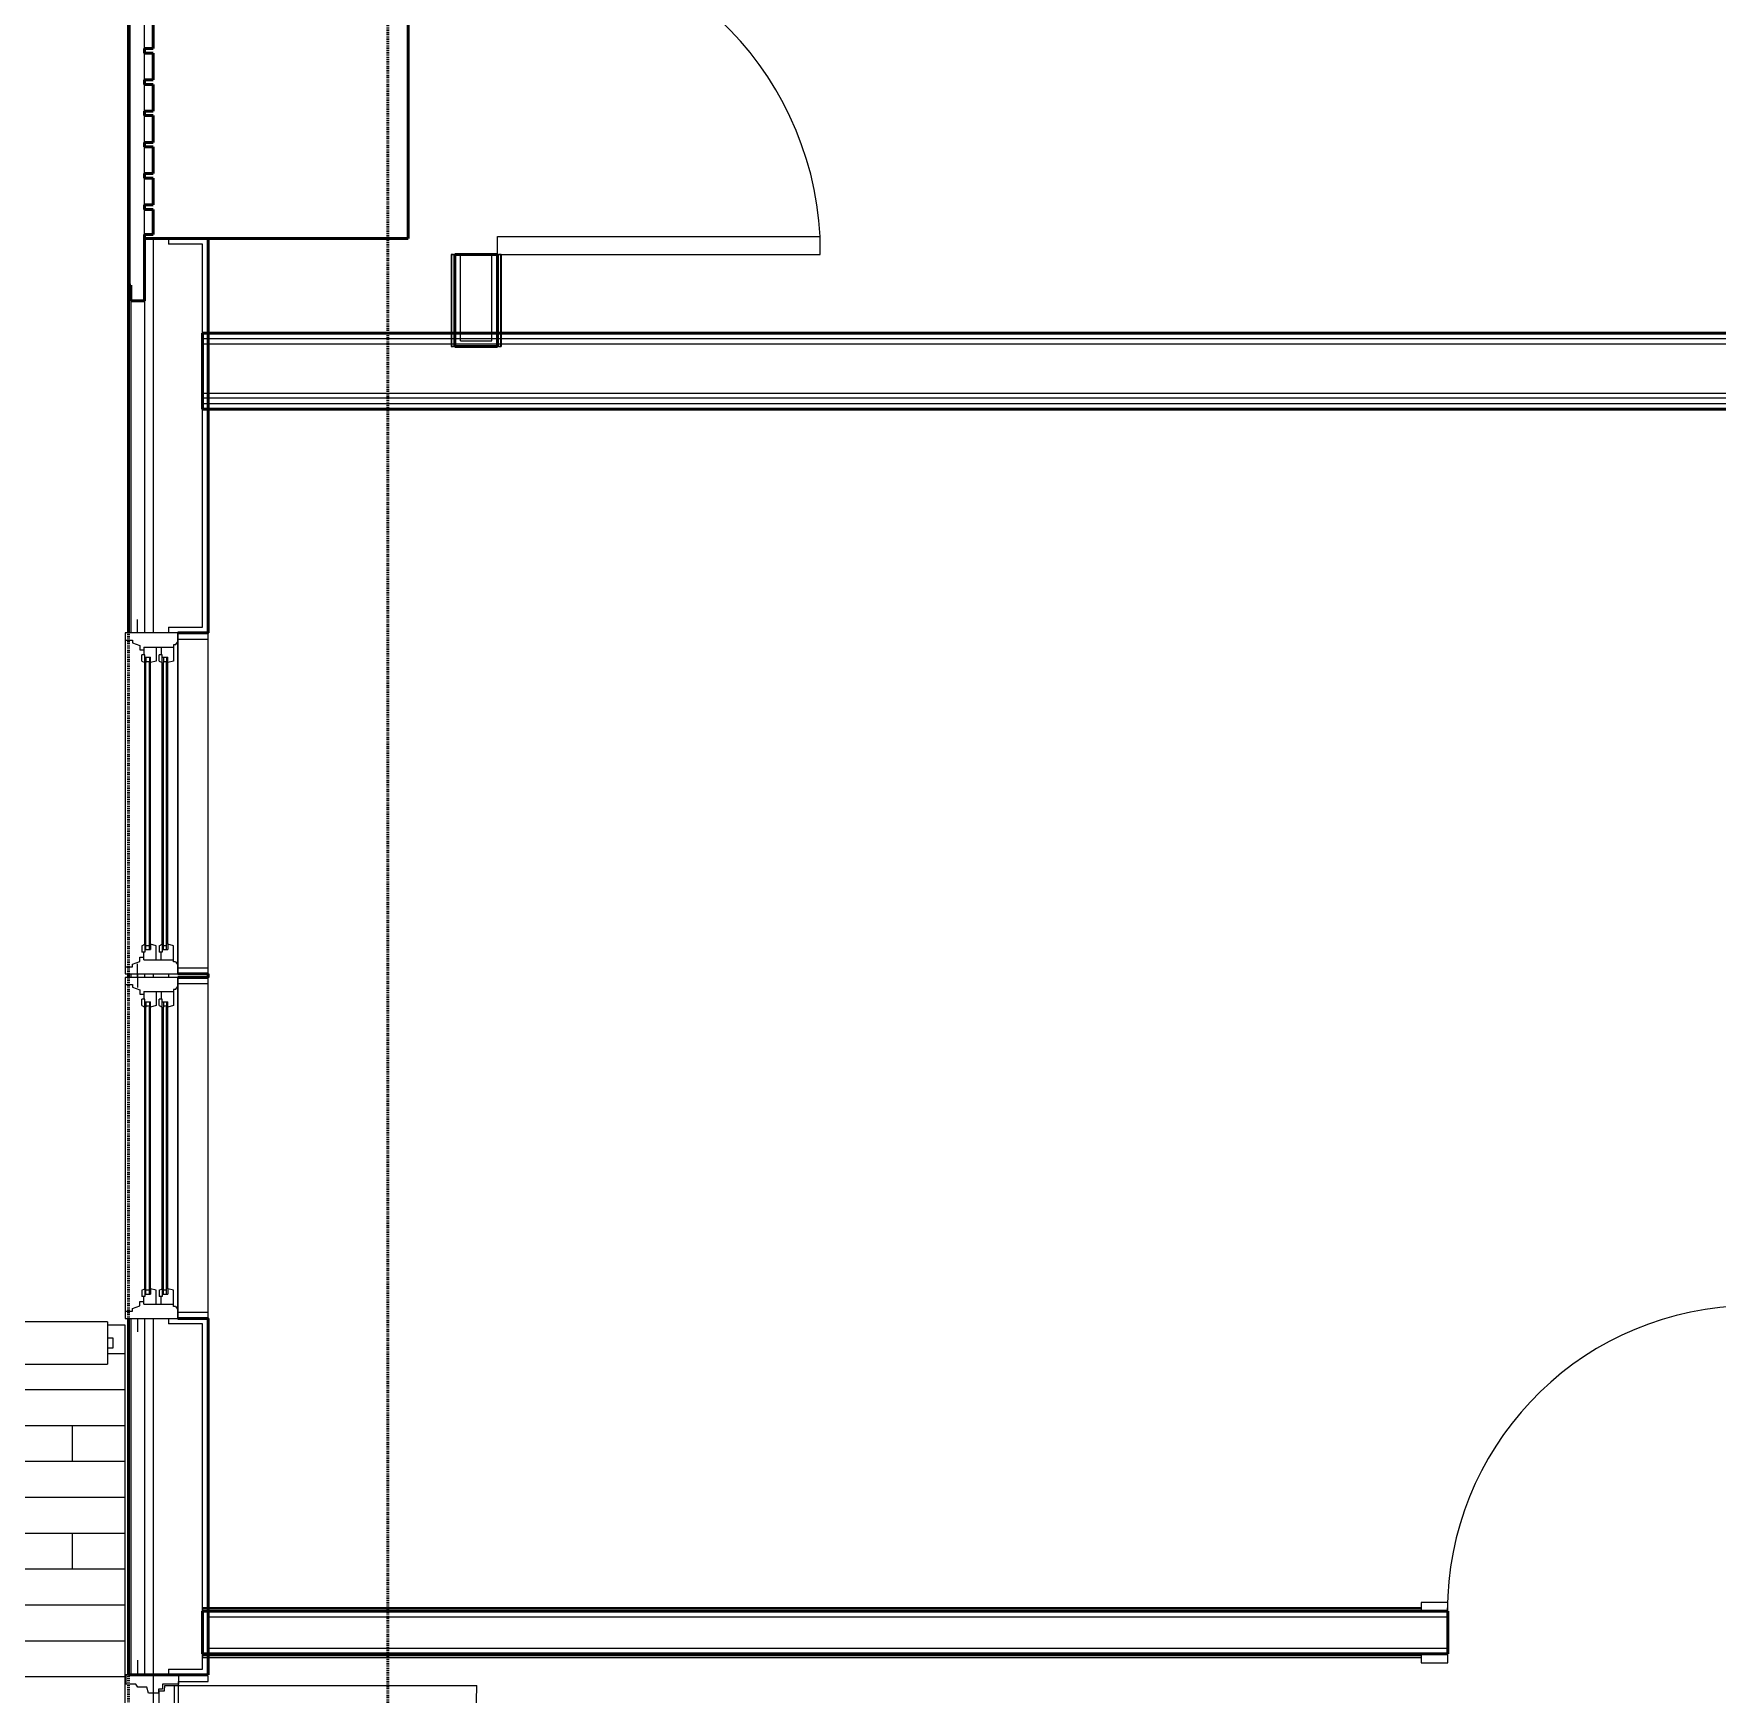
# Model space of a CAD drawing. Header units: inches. Extents: x -4235 to -464, y 9767 to 12344.
# Drawn here: x -3871.3 to -3683.5, y 10201.1 to 10386.2 of the extents above; entities that cross this region are included whole.
import ezdxf

# ---------------------------------------------------------------- set-up
doc = ezdxf.new("R2010")
doc.units = ezdxf.units.IN
doc.header["$MEASUREMENT"] = 0
doc.linetypes.add('Dash 1_16_', pattern=[0.125, 0.0625, -0.0625])
for name, color, linetype, lineweight in [('0-1', 7, 'Continuous', 5), ('0-2', 254, 'Continuous', 9), ('A-DOOR-1', 7, 'Continuous', 9), ('A-DOOR-2', 130, 'Continuous', 20), ('A-DOOR-4', 31, 'Continuous', 9), ('A-DOOR-5', 31, 'Continuous', 20), ('A-DOOR-FRAM', 31, 'Continuous', 20), ('A-DOOR-FRAM-1', 130, 'Continuous', 20), ('A-DOOR-FRAM-2', 31, 'Continuous', 9), ('A-DOOR-GLAZ', 31, 'Continuous', 9), ('A-FLOR-4', 192, 'Continuous', 9), ('A-FLOR-HRAL', 11, 'Continuous', 9), ('A-FLOR-PATT-1', 9, 'Continuous', 9), ('A-GENM', 5, 'Continuous', 9), ('A-GENM-5', 5, 'Continuous', 50), ('A-GLAZ-1', 151, 'Continuous', 9), ('A-GLAZ-2', 151, 'Continuous', 20), ('A-GLAZ-3', 151, 'Continuous', 50), ('A-WALL', 113, 'Continuous', 13), ('A-WALL-1', 250, 'Continuous', 50), ('A-WALL-2', 50, 'Continuous', 13), ('A-WALL-3', 10, 'Continuous', 9), ('A-WALL-4', 254, 'Continuous', 9), ('A-WALL-5', 7, 'Continuous', 9), ('A-WALL-6', 113, 'Continuous', 9), ('A-WALL-7', 113, 'Continuous', 50), ('C-PROP-LINE-1', 91, 'Dash 1_16_', 50), ('I-WALL-1', 250, 'Continuous', 50), ('I-WALL-2', 10, 'Continuous', 9), ('I-WALL-3', 254, 'Continuous', 9)]:
    doc.layers.add(name, color=color, linetype=linetype, lineweight=lineweight)

# ---------------------------------------------------------------- blocks, each defined once
blk = doc.blocks.new('Basic Wall _ INT - W4BØF - _5_8 GYP - 2X4 WOOD_BATT_ - 5_8 GYP_ - ___-2689611-BACKGROUND - 2ND FLOOR')
at = {"layer": 'A-WALL-3'}
for p, q in [((-3852.47, 10205.59), (-3852.47, 10205.57)), ((-3852.47, 10205.55), (-3852.47, 10205.59)), ((-3851.89, 10205.59), (-3852.47, 10205.59)), ((-3852.47, 10205.51), (-3852.47, 10205.55)), ((-3852.47, 10205.47), (-3852.47, 10205.51)), ((-3852.47, 10205.46), (-3852.47, 10205.47)), ((-3852.47, 10205.39), (-3852.47, 10205.46)), ((-3852.47, 10205.45), (-3852.47, 10205.39)), ((-3852.47, 10205.18), (-3852.47, 10205.39)), ((-3852.47, 10205.38), (-3852.47, 10205.24)), ((-3852.47, 10205.24), (-3852.47, 10205.18)), ((-3852.47, 10205.24), (-3851.88, 10205.24)), ((-3713.58, 10205.59), (-3716.58, 10205.59)), ((-3676.46, 10205.24), (-3676.05, 10205.24)), ((-3676.05, 10205.57), (-3676.05, 10205.59)), ((-3676.05, 10205.39), (-3676.05, 10205.45)), ((-3676.05, 10205.3), (-3676.05, 10205.38)), ((-3676.05, 10205.24), (-3676.05, 10205.3)), ((-3676.05, 10205.18), (-3676.05, 10205.24))]:
    blk.add_line(p, q, dxfattribs=at)
at = {"layer": 'A-WALL-4'}
for p, q in [((-3852.47, 10205.46), (-3851.88, 10205.46)), ((-3852.47, 10205.18), (-3851.88, 10205.18)), ((-3716.58, 10205.59), (-3851.85, 10205.59)), ((-3851.85, 10205.24), (-3716.58, 10205.24)), ((-3676.05, 10205.59), (-3676.58, 10205.59)), ((-3676.58, 10205.24), (-3676.46, 10205.24))]:
    blk.add_line(p, q, dxfattribs=at)
at = {"layer": 'A-WALL-5'}
for p, q in [((-3851.85, 10205.46), (-3716.58, 10205.46)), ((-3851.85, 10205.18), (-3716.58, 10205.18)), ((-3676.58, 10205.46), (-3676.05, 10205.46)), ((-3676.58, 10205.18), (-3676.05, 10205.18)), ((-3676.05, 10205.59), (-3676.05, 10205.55)), ((-3676.05, 10205.55), (-3676.05, 10205.46)), ((-3676.05, 10205.46), (-3676.05, 10205.18))]:
    blk.add_line(p, q, dxfattribs=at)
blk = doc.blocks.new('Basic Wall _ INT - W4BØF - _5_8 GYP - 2X4 WOOD_BATT_ - 5_8 GYP_ - ___-2689612-BACKGROUND - 2ND FLOOR')
at = {"layer": 'A-WALL-3'}
for p, q in [((-3852.47, 10210.54), (-3852.47, 10210.75)), ((-3852.47, 10210.75), (-3852.47, 10210.69)), ((-3852.47, 10210.69), (-3852.47, 10210.55)), ((-3852.47, 10210.69), (-3851.85, 10210.69)), ((-3852.47, 10210.48), (-3852.47, 10210.54)), ((-3852.47, 10210.54), (-3852.47, 10210.48)), ((-3852.47, 10210.46), (-3852.47, 10210.48)), ((-3852.47, 10210.44), (-3852.47, 10210.46)), ((-3852.47, 10210.38), (-3852.47, 10210.44)), ((-3852.47, 10210.34), (-3852.47, 10210.38)), ((-3852.47, 10210.36), (-3852.47, 10210.34)), ((-3851.85, 10210.34), (-3852.47, 10210.34)), ((-3713.58, 10210.34), (-3716.58, 10210.34)), ((-3676.46, 10210.69), (-3676.36, 10210.69)), ((-3676.34, 10210.69), (-3676.27, 10210.69)), ((-3676.25, 10210.69), (-3676.2, 10210.69)), ((-3676.05, 10210.69), (-3676.05, 10210.75)), ((-3676.05, 10210.75), (-3676.05, 10210.46)), ((-3676.05, 10210.55), (-3676.05, 10210.69)), ((-3676.05, 10210.48), (-3676.05, 10210.54)), ((-3676.05, 10210.46), (-3676.05, 10210.45)), ((-3676.05, 10210.45), (-3676.05, 10210.44)), ((-3676.05, 10210.44), (-3676.05, 10210.42)), ((-3676.05, 10210.42), (-3676.05, 10210.4)), ((-3676.05, 10210.34), (-3676.05, 10210.36))]:
    blk.add_line(p, q, dxfattribs=at)
at = {"layer": 'A-WALL-4'}
for p, q in [((-3852.47, 10210.75), (-3851.85, 10210.75)), ((-3851.85, 10210.46), (-3852.47, 10210.46)), ((-3851.85, 10210.69), (-3716.58, 10210.69)), ((-3716.58, 10210.34), (-3851.85, 10210.34)), ((-3676.58, 10210.69), (-3676.46, 10210.69)), ((-3676.05, 10210.34), (-3676.58, 10210.34)), ((-3676.46, 10210.75), (-3676.36, 10210.75)), ((-3676.34, 10210.75), (-3676.27, 10210.75)), ((-3676.25, 10210.75), (-3676.2, 10210.75)), ((-3676.05, 10210.4), (-3676.05, 10210.38)), ((-3676.05, 10210.38), (-3676.05, 10210.34))]:
    blk.add_line(p, q, dxfattribs=at)
at = {"layer": 'A-WALL-5'}
for p, q in [((-3851.85, 10210.75), (-3716.58, 10210.75)), ((-3716.58, 10210.46), (-3851.85, 10210.46)), ((-3676.58, 10210.75), (-3676.46, 10210.75)), ((-3676.05, 10210.46), (-3676.58, 10210.46))]:
    blk.add_line(p, q, dxfattribs=at)
blk = doc.blocks.new('SWING - SINGLE - FLUSH - 2-10 x 6-8 - PRIVACY-3199407-BACKGROUND - 2ND FLOOR')
at = {"layer": 'A-DOOR-1'}
blk.add_arc((17, 2.37), 34.07, 93.3657, 180, dxfattribs=at)
at = {"layer": 'A-DOOR-2'}
for p, q in [((15, 2.37), (15, 36.38)), ((17, 36.38), (15, 36.38)), ((17, 2.37), (17, 36.38)), ((17, 2.37), (15, 2.37))]:
    blk.add_line(p, q, dxfattribs=at)
at = {"layer": 'A-DOOR-FRAM-1'}
for p, q in [((-17, 3.37), (-20, 3.37)), ((-20, 3.37), (-20, 2.37)), ((-20, 2.37), (-17, 2.37)), ((-17, 2.37), (-17, 3.37)), ((20, 3.37), (17, 3.37)), ((17, 3.37), (17, 2.37)), ((17, 2.37), (20, 2.37)), ((20, 2.37), (20, 3.37)), ((-17, -2.38), (-20, -2.38)), ((-20, -2.38), (-20, -3.38)), ((-20, -3.38), (-17, -3.38)), ((-17, -3.38), (-17, -2.38)), ((20, -2.38), (17, -2.38)), ((17, -2.38), (17, -3.38)), ((17, -3.38), (20, -3.38)), ((20, -3.38), (20, -2.38))]:
    blk.add_line(p, q, dxfattribs=at)
blk = doc.blocks.new('Basic Wall _ INT - W4BØF - _5_8 GYP - 2X4 WOOD_BATT_ - 5_8 GYP_ - ___-2687828-BACKGROUND - 2ND FLOOR')
at = {"layer": 'A-WALL-3'}
for p, q in [((-3824.7, 10352.84), (-3824.7, 10352.21)), ((-3824.35, 10352.21), (-3824.35, 10352.84)), ((-3824.47, 10351.34), (-3824.76, 10351.34)), ((-3824.76, 10351.34), (-3824.7, 10351.34)), ((-3824.7, 10352.18), (-3824.7, 10351.84)), ((-3824.7, 10351.82), (-3824.7, 10351.59)), ((-3824.7, 10351.57), (-3824.7, 10351.34)), ((-3824.7, 10351.34), (-3824.55, 10351.34)), ((-3824.55, 10351.34), (-3824.49, 10351.34)), ((-3824.39, 10351.34), (-3824.47, 10351.34)), ((-3824.35, 10351.34), (-3824.39, 10351.34)), ((-3824.37, 10351.34), (-3824.35, 10351.34)), ((-3824.35, 10351.84), (-3824.35, 10352.18)), ((-3824.35, 10351.59), (-3824.35, 10351.82)), ((-3824.35, 10351.34), (-3824.35, 10351.57))]:
    blk.add_line(p, q, dxfattribs=at)
at = {"layer": 'A-WALL-4'}
for p, q in [((-3824.7, 10361.59), (-3824.76, 10361.59)), ((-3824.55, 10361.59), (-3824.7, 10361.59)), ((-3824.7, 10361.59), (-3824.7, 10352.84)), ((-3824.49, 10361.59), (-3824.55, 10361.59)), ((-3824.35, 10361.59), (-3824.37, 10361.59)), ((-3824.35, 10352.84), (-3824.35, 10361.59)), ((-3824.76, 10352.84), (-3824.76, 10352.21)), ((-3824.47, 10352.84), (-3824.47, 10352.21)), ((-3824.76, 10352.18), (-3824.76, 10351.84)), ((-3824.76, 10351.82), (-3824.76, 10351.59)), ((-3824.76, 10351.57), (-3824.76, 10351.34)), ((-3824.47, 10352.18), (-3824.47, 10351.84)), ((-3824.47, 10351.82), (-3824.47, 10351.59)), ((-3824.47, 10351.57), (-3824.47, 10351.34))]:
    blk.add_line(p, q, dxfattribs=at)
at = {"layer": 'A-WALL-5'}
for p, q in [((-3824.76, 10361.59), (-3824.47, 10361.59)), ((-3824.76, 10361.59), (-3824.76, 10352.84)), ((-3824.47, 10361.59), (-3824.47, 10352.84)), ((-3824.47, 10361.59), (-3824.39, 10361.59)), ((-3824.39, 10361.59), (-3824.35, 10361.59))]:
    blk.add_line(p, q, dxfattribs=at)
blk = doc.blocks.new('Basic Wall _ INT - W4BØF - _5_8 GYP - 2X4 WOOD_BATT_ - 5_8 GYP_ - ___-2687829-BACKGROUND - 2ND FLOOR')
at = {"layer": 'A-WALL-3'}
for p, q in [((-3819.6, 10352.21), (-3819.6, 10352.84)), ((-3819.25, 10352.84), (-3819.25, 10352.21)), ((-3819.6, 10351.84), (-3819.6, 10352.18)), ((-3819.6, 10351.59), (-3819.6, 10351.82)), ((-3819.6, 10351.34), (-3819.6, 10351.57)), ((-3819.6, 10351.34), (-3819.57, 10351.34)), ((-3819.55, 10351.34), (-3819.6, 10351.34)), ((-3819.47, 10351.34), (-3819.55, 10351.34)), ((-3819.18, 10351.34), (-3819.47, 10351.34)), ((-3819.46, 10351.34), (-3819.4, 10351.34)), ((-3819.39, 10351.34), (-3819.25, 10351.34)), ((-3819.25, 10352.18), (-3819.25, 10351.84)), ((-3819.25, 10351.82), (-3819.25, 10351.59)), ((-3819.25, 10351.57), (-3819.25, 10351.34)), ((-3819.25, 10351.34), (-3819.18, 10351.34))]:
    blk.add_line(p, q, dxfattribs=at)
at = {"layer": 'A-WALL-4'}
for p, q in [((-3819.57, 10361.59), (-3819.6, 10361.59)), ((-3819.6, 10352.84), (-3819.6, 10361.59)), ((-3819.4, 10361.59), (-3819.46, 10361.59)), ((-3819.25, 10361.59), (-3819.39, 10361.59)), ((-3819.18, 10361.59), (-3819.25, 10361.59)), ((-3819.25, 10361.59), (-3819.25, 10352.84)), ((-3819.47, 10352.21), (-3819.47, 10352.84)), ((-3819.18, 10352.84), (-3819.18, 10352.21)), ((-3819.47, 10351.84), (-3819.47, 10352.18)), ((-3819.47, 10351.59), (-3819.47, 10351.82)), ((-3819.47, 10351.34), (-3819.47, 10351.57)), ((-3819.18, 10352.18), (-3819.18, 10351.84)), ((-3819.18, 10351.82), (-3819.18, 10351.59)), ((-3819.18, 10351.57), (-3819.18, 10351.34))]:
    blk.add_line(p, q, dxfattribs=at)
at = {"layer": 'A-WALL-5'}
for p, q in [((-3819.6, 10361.59), (-3819.55, 10361.59)), ((-3819.55, 10361.59), (-3819.47, 10361.59)), ((-3819.47, 10352.84), (-3819.47, 10361.59)), ((-3819.47, 10361.59), (-3819.18, 10361.59)), ((-3819.18, 10361.59), (-3819.18, 10352.84))]:
    blk.add_line(p, q, dxfattribs=at)
blk = doc.blocks.new('SWING - SINGLE - FLUSH - 36_ x 80_ - OFFSET PIVOT DOOR AT MAGIC PAK AND WASHER_DRYER-3199414-BACKGROUND - 2ND FLOOR')
at = {"layer": 'A-DOOR-1'}
blk.add_arc((18, 2.37), 36.07, 93.1789, 180, dxfattribs=at)
at = {"layer": 'A-DOOR-2'}
for p, q in [((16, 2.37), (16, 38.39)), ((18, 38.39), (16, 38.39)), ((18, 2.37), (18, 38.39)), ((18, 2.37), (16, 2.37))]:
    blk.add_line(p, q, dxfattribs=at)
blk = doc.blocks.new('CTR - 1st Phase - Unit Layouts_rvt-1-BACKGROUND - 2ND FLOOR')
at = {"layer": 'A-WALL-1'}
for p, q in [((-3824.35, 10361.59), (-3824.35, 10351.34)), ((-3819.6, 10361.59), (-3824.35, 10361.59)), ((-3819.6, 10351.34), (-3819.6, 10361.59)), ((-3824.35, 10351.34), (-3823.72, 10351.34)), ((-3823.72, 10351.34), (-3820.22, 10351.34)), ((-3820.22, 10351.34), (-3819.6, 10351.34)), ((-3713.58, 10210.34), (-3852.47, 10210.34)), ((-3852.47, 10210.34), (-3852.47, 10209.71)), ((-3852.47, 10209.71), (-3852.47, 10206.21)), ((-3713.58, 10205.59), (-3713.58, 10210.34)), ((-3852.47, 10206.21), (-3852.47, 10205.59)), ((-3852.47, 10205.59), (-3713.58, 10205.59))]:
    blk.add_line(p, q, dxfattribs=at)
at = {"layer": 'A-WALL-2'}
for p, q in [((-3823.72, 10351.96), (-3823.72, 10361.59)), ((-3820.22, 10351.96), (-3820.22, 10361.59)), ((-3823.72, 10351.96), (-3820.22, 10351.96)), ((-3851.85, 10209.71), (-3713.58, 10209.71)), ((-3851.85, 10209.71), (-3851.85, 10206.21)), ((-3851.85, 10206.21), (-3713.58, 10206.21))]:
    blk.add_line(p, q, dxfattribs=at)
at = {"layer": 'A-WALL-3'}
for p, q in [((-3824.35, 10361.59), (-3824.35, 10352.84)), ((-3819.6, 10352.84), (-3819.6, 10361.59)), ((-3824.35, 10352.84), (-3824.35, 10352.21)), ((-3819.6, 10352.21), (-3819.6, 10352.84)), ((-3824.35, 10352.18), (-3824.35, 10351.84)), ((-3824.35, 10351.82), (-3824.35, 10351.59)), ((-3824.35, 10351.57), (-3824.35, 10351.34)), ((-3819.6, 10351.34), (-3824.35, 10351.34)), ((-3819.6, 10351.84), (-3819.6, 10352.18)), ((-3819.6, 10351.59), (-3819.6, 10351.82)), ((-3819.6, 10351.34), (-3819.6, 10351.57)), ((-3851.85, 10210.34), (-3852.47, 10210.34)), ((-3852.47, 10205.59), (-3852.47, 10210.34)), ((-3716.58, 10210.34), (-3851.85, 10210.34)), ((-3713.58, 10210.34), (-3716.58, 10210.34)), ((-3852.47, 10205.59), (-3851.89, 10205.59)), ((-3851.85, 10205.59), (-3716.58, 10205.59)), ((-3716.58, 10205.59), (-3713.58, 10205.59))]:
    blk.add_line(p, q, dxfattribs=at)
at = {"layer": 'A-WALL-4'}
for p, q in [((-3824.35, 10361.59), (-3819.6, 10361.59)), ((-3713.58, 10210.34), (-3713.58, 10205.59))]:
    blk.add_line(p, q, dxfattribs=at)
at = {"layer": '0-2', "rotation": 269.9999999999872}
blk.add_blockref('SWING - SINGLE - FLUSH - 36_ x 80_ - OFFSET PIVOT DOOR AT MAGIC PAK AND WASHER_DRYER-3199414-BACKGROUND - 2ND FLOOR', (-3821.97, 10379.59), dxfattribs=at)
at = {"layer": '0-2'}
for name, p in [('Basic Wall _ INT - W4BØF - _5_8 GYP - 2X4 WOOD_BATT_ - 5_8 GYP_ - ___-2687828-BACKGROUND - 2ND FLOOR', (0, 0)), ('Basic Wall _ INT - W4BØF - _5_8 GYP - 2X4 WOOD_BATT_ - 5_8 GYP_ - ___-2687829-BACKGROUND - 2ND FLOOR', (0, 0)), ('SWING - SINGLE - FLUSH - 2-10 x 6-8 - PRIVACY-3199407-BACKGROUND - 2ND FLOOR', (-3696.58, 10207.96)), ('Basic Wall _ INT - W4BØF - _5_8 GYP - 2X4 WOOD_BATT_ - 5_8 GYP_ - ___-2689612-BACKGROUND - 2ND FLOOR', (0, 0)), ('Basic Wall _ INT - W4BØF - _5_8 GYP - 2X4 WOOD_BATT_ - 5_8 GYP_ - ___-2689611-BACKGROUND - 2ND FLOOR', (0, 0))]:
    blk.add_blockref(name, p, dxfattribs=at)
blk = doc.blocks.new('CTR - 1st Phase - Common Walls_rvt-1-BACKGROUND - 2ND FLOOR')
at = {"layer": 'A-WALL-2'}
for p, q in [((-3504.67, 10352.21), (-3852.47, 10352.21)), ((-3504.67, 10351.59), (-3852.47, 10351.59)), ((-3501.42, 10346.09), (-3852.47, 10346.09)), ((-3501.42, 10345.59), (-3852.47, 10345.59)), ((-3501.42, 10344.96), (-3852.47, 10344.96))]:
    blk.add_line(p, q, dxfattribs=at)
at = {"layer": 'I-WALL-1'}
for p, q in [((-3505.3, 10352.84), (-3852.47, 10352.84)), ((-3852.47, 10352.84), (-3852.47, 10344.34)), ((-3852.47, 10344.34), (-3636.46, 10344.34))]:
    blk.add_line(p, q, dxfattribs=at)
at = {"layer": 'I-WALL-2'}
for p, q in [((-3852.47, 10344.34), (-3852.47, 10352.84)), ((-3851.85, 10352.84), (-3852.47, 10352.84)), ((-3824.64, 10352.84), (-3824.74, 10352.84)), ((-3824.55, 10352.84), (-3824.63, 10352.84)), ((-3824.49, 10352.84), (-3824.54, 10352.84)), ((-3819.6, 10352.84), (-3824.35, 10352.84)), ((-3819.39, 10352.84), (-3819.44, 10352.84)), ((-3819.3, 10352.84), (-3819.38, 10352.84)), ((-3819.18, 10352.84), (-3819.29, 10352.84)), ((-3852.47, 10344.34), (-3851.85, 10344.34))]:
    blk.add_line(p, q, dxfattribs=at)
at = {"layer": 'I-WALL-3'}
for p, q in [((-3824.76, 10352.84), (-3851.85, 10352.84)), ((-3505.3, 10352.84), (-3819.18, 10352.84)), ((-3851.85, 10344.34), (-3676.46, 10344.34))]:
    blk.add_line(p, q, dxfattribs=at)
blk = doc.blocks.new('Window-Double_Hung-Andersen-400_Series-Tilt_Wash - DOUBLE HUNG - REVERSE COTTAGE - 2ND FLOOR-2888385-BACKGROUND - 2ND FLOOR')
at = {"layer": 'A-GLAZ-1'}
for p, q in [((-16.29, 2.5), (-15.7, 2.5)), ((-16.29, 2.12), (-15.7, 2.12)), ((-15.82, 2.5), (-15.82, 2.12)), ((-15.7, 2.62), (15.7, 2.62)), ((-15.7, 2.5), (15.7, 2.5)), ((-15.7, 2.12), (15.7, 2.12)), ((-15.7, 2), (15.7, 2)), ((16.29, 2.5), (15.7, 2.5)), ((16.29, 2.12), (15.7, 2.12)), ((15.82, 2.5), (15.82, 2.12)), ((-16.29, 0.56), (-15.7, 0.56)), ((-16.29, 0.19), (-15.7, 0.19)), ((-15.82, 0.56), (-15.82, 0.19)), ((-15.7, 0.69), (15.7, 0.69)), ((-15.7, 0.56), (15.7, 0.56)), ((-15.7, 0.19), (15.7, 0.19)), ((-15.7, 0.06), (15.7, 0.06)), ((16.29, 0.56), (15.7, 0.56)), ((16.29, 0.19), (15.7, 0.19)), ((15.82, 0.56), (15.82, 0.19)), ((18.95, -1.06), (-18.95, -1.06)), ((-18.95, -1.06), (-18.95, -4.44)), ((-18.32, -1.06), (-18.32, -4.44)), ((18.32, -1.06), (18.32, -4.44)), ((18.95, -4.44), (18.95, -1.06)), ((-19.01, -3.94), (-19.01, -2.44)), ((-19.01, -2.44), (-18.95, -2.44)), ((18.95, -2.44), (19.01, -2.44)), ((19.01, -2.44), (19.01, -3.94)), ((-18.95, -3.94), (-19.01, -3.94)), ((-18.95, -4.44), (18.95, -4.44)), ((19.01, -3.94), (18.95, -3.94))]:
    blk.add_line(p, q, dxfattribs=at)
at = {"layer": 'A-GLAZ-2'}
for p, q in [((19.01, 4.81), (-19.01, 4.81)), ((-19.01, 4.81), (-19.01, -1.06)), ((-18.2, 4.81), (-18.2, 4)), ((-18.2, 4), (-17.92, 4)), ((-17.92, 4), (-17.61, 3.19)), ((17.92, 4), (17.61, 3.19)), ((18.2, 4), (17.92, 4)), ((18.2, 4.81), (18.2, 4)), ((19.01, -1.06), (19.01, 4.81)), ((-19.01, 3.44), (-20.51, 3.44)), ((-17.61, 3.19), (-17.14, 3.19)), ((-17.42, 2.75), (-16.57, 2.75)), ((-17.42, 2.75), (-17.42, -0.56)), ((-17.14, 3.19), (-17.14, 2.75)), ((-15.86, 2.97), (-16.57, 2.97)), ((-16.57, 2.62), (-16.57, 2.97)), ((-15.7, 2.62), (-16.57, 2.62)), ((-16.29, 2.62), (-16.29, 2)), ((-15.7, 2), (-16.29, 2)), ((-15.86, 2.97), (-15.7, 2.62)), ((-15.86, 1.37), (-15.7, 2)), ((15.86, 2.97), (15.7, 2.62)), ((15.7, 2.62), (16.57, 2.62)), ((15.7, 2), (16.29, 2)), ((15.86, 1.37), (15.7, 2)), ((15.86, 2.97), (16.57, 2.97)), ((16.29, 2.62), (16.29, 2)), ((16.57, 2.62), (16.57, 2.97)), ((17.42, 2.75), (16.57, 2.75)), ((17.14, 3.19), (17.14, 2.75)), ((17.61, 3.19), (17.14, 3.19)), ((17.42, 2.75), (17.42, -0.56)), ((19.01, 3.44), (20.51, 3.44)), ((-17.42, 1.37), (-15.86, 1.37)), ((-17.42, 0.81), (-16.57, 0.81)), ((-15.86, 1.03), (-16.57, 1.03)), ((-16.57, 0.69), (-16.57, 1.03)), ((-15.7, 0.69), (-16.57, 0.69)), ((-16.29, 0.69), (-16.29, 0.06)), ((-15.7, 0.06), (-16.29, 0.06)), ((-15.86, 1.03), (-15.7, 0.69)), ((-15.86, -0.56), (-15.7, 0.06)), ((15.86, 1.03), (15.7, 0.69)), ((15.7, 0.69), (16.57, 0.69)), ((15.7, 0.06), (16.29, 0.06)), ((15.86, -0.56), (15.7, 0.06)), ((17.42, 1.37), (15.86, 1.37)), ((15.86, 1.03), (16.57, 1.03)), ((16.29, 0.69), (16.29, 0.06)), ((16.57, 0.69), (16.57, 1.03)), ((17.42, 0.81), (16.57, 0.81)), ((-19.01, -1.06), (19.01, -1.06)), ((-17.67, -0.78), (-18, -1.06)), ((-17.67, -0.78), (-17.67, -0.56)), ((-17.67, -0.56), (-15.86, -0.56)), ((17.67, -0.56), (15.86, -0.56)), ((17.67, -0.78), (17.67, -0.56)), ((17.67, -0.78), (18, -1.06))]:
    blk.add_line(p, q, dxfattribs=at)
blk = doc.blocks.new('Door-Inswing-Andersen-400_Series-Single - 3_ 0-1_8_ x custom height - 2ND FLOOR-V187-BACKGROUND - 2ND FLOOR')
at = {"layer": 'A-DOOR-4'}
blk.add_line((16.87, -0.66), (16.87, -34.41), dxfattribs=at)
blk.add_arc((16.87, -0.66), 33.75, 180, 270, dxfattribs=at)
at = {"layer": 'A-DOOR-5'}
for p, q in [((-16.26, 0.42), (-16.87, 0.41)), ((-16.87, 0.41), (-16.87, -0.66)), ((-16.26, 1.06), (-16.26, 0.42)), ((-16.26, 1.06), (-12.44, 1.06)), ((-13.19, 0.66), (-12.44, 0.66)), ((-13.19, -0.66), (-13.19, 0.66)), ((-12.44, 0.75), (-12.47, 1.06)), ((12.44, 1.06), (-12.44, 1.06)), ((-12.44, 0.66), (-12.44, 0.75)), ((16.26, 1.06), (12.44, 1.06)), ((12.44, 0.75), (12.47, 1.06)), ((12.44, 0.66), (12.44, 0.75)), ((13.19, 0.66), (12.44, 0.66)), ((13.19, -0.66), (13.19, 0.66)), ((16.26, 1.06), (16.26, 0.42)), ((16.26, 0.42), (16.87, 0.41)), ((16.87, 0.41), (16.87, -0.66)), ((-16.87, -0.66), (-12.44, -0.66)), ((-12.44, -0.09), (-13.19, -0.09)), ((-13.19, -0.59), (-12.67, -0.59)), ((-13.19, -0.66), (-13.19, -0.59)), ((-12.67, -0.59), (-12.47, -0.34)), ((-12.47, -0.34), (-12.44, -0.16)), ((-12.44, -0.16), (-12.44, -0.09)), ((12.44, -0.66), (-12.44, -0.66)), ((12.44, -0.09), (13.19, -0.09)), ((12.44, -0.16), (12.44, -0.09)), ((12.47, -0.34), (12.44, -0.16)), ((16.87, -0.66), (12.44, -0.66)), ((12.67, -0.59), (12.47, -0.34)), ((13.19, -0.59), (12.67, -0.59)), ((13.19, -0.66), (13.19, -0.59))]:
    blk.add_line(p, q, dxfattribs=at)
at = {"layer": 'A-DOOR-FRAM'}
for p, q in [((-18.06, 4.8), (-18.06, 4.44)), ((-18.06, 4.75), (-18.06, -1.13)), ((-18.06, 4.75), (-17.03, 4.75)), ((-18.06, 4.44), (-18.06, -1.13)), ((-17.03, 3.63), (-17.03, 4.75)), ((17.03, 3.63), (17.03, 4.75)), ((18.06, 4.75), (17.03, 4.75)), ((18.06, 4.44), (18.06, 4.8)), ((18.06, 4.75), (18.06, -1.13)), ((18.06, -1.13), (18.06, 4.44)), ((-19.69, 3.44), (-18.06, 3.44)), ((-16.69, 3.39), (-17.03, 3.63)), ((-16.69, 2.39), (-16.69, 3.39)), ((-16, 2.23), (-16.69, 2.39)), ((-16, 1.09), (-16, 2.23)), ((16, 2.23), (16.69, 2.39)), ((16, 1.09), (16, 2.23)), ((16.69, 3.39), (17.03, 3.63)), ((16.69, 2.39), (16.69, 3.39)), ((19.69, 3.44), (18.06, 3.44)), ((-17.03, 0.66), (-16.45, 0.66)), ((-17.03, -1.13), (-17.03, 0.66)), ((-16.45, 0.66), (-16.45, 1.09)), ((-16.45, 1.09), (-16, 1.09)), ((16.45, 1.09), (16, 1.09)), ((16.45, 0.66), (16.45, 1.09)), ((17.03, 0.66), (16.45, 0.66)), ((17.03, -1.13), (17.03, 0.66)), ((-18.06, -1.13), (-17.94, -1.13)), ((-17.69, -1.13), (-18.06, -1.13)), ((-18.06, -1.13), (-17.03, -1.13)), ((-17.31, -1.13), (17.31, -1.13)), ((18.06, -1.13), (17.03, -1.13)), ((17.94, -1.13), (18.06, -1.13))]:
    blk.add_line(p, q, dxfattribs=at)
at = {"layer": 'A-DOOR-FRAM-2'}
for p, q in [((-17.31, -1.13), (-17.94, -1.13)), ((-17.94, -1.13), (-17.94, -4.44)), ((-17.31, -4.44), (-17.31, -1.13)), ((17.94, -1.13), (17.31, -1.13)), ((17.31, -1.13), (17.31, -4.44)), ((17.94, -4.44), (17.94, -1.13)), ((-17.94, -4.44), (-17.31, -4.44)), ((17.31, -4.44), (17.94, -4.44))]:
    blk.add_line(p, q, dxfattribs=at)
at = {"layer": 'A-DOOR-GLAZ'}
for p, q in [((-12.44, 0.5), (-13.19, 0.5)), ((-13.19, 0.06), (-12.44, 0.06)), ((-12.98, 0.5), (-12.98, 0.06)), ((12.44, 0.66), (-12.44, 0.66)), ((12.44, 0.5), (-12.44, 0.5)), ((12.44, 0.06), (-12.44, 0.06)), ((12.44, 0.5), (13.19, 0.5)), ((13.19, 0.06), (12.44, 0.06)), ((12.98, 0.5), (12.98, 0.06)), ((12.44, -0.09), (-12.44, -0.09))]:
    blk.add_line(p, q, dxfattribs=at)
blk = doc.blocks.new('V-Series_EWC4_SPVU_RFA_2015 - 2ND AND 3RD FLOOR-2226480-BACKGROUND - 2ND FLOOR')
at = {"layer": 'A-GENM'}
for p, q in [((-3858.97, 11732.03), (-3858.97, 11734.83)), ((-3858.97, 11728.55), (-3858.97, 11731.53)), ((-3858.97, 11725.06), (-3858.97, 11728.05)), ((-3858.97, 11721.58), (-3858.97, 11724.56)), ((-3858.97, 11718.09), (-3858.97, 11721.08)), ((-3858.97, 11714.61), (-3858.97, 11717.59)), ((-3858.97, 11711.12), (-3858.97, 11714.11)), ((-3858.97, 11707.83), (-3858.97, 11710.62))]:
    blk.add_line(p, q, dxfattribs=at)
at = {"layer": 'A-GENM-5'}
for p, q in [((-3829.54, 11735.26), (-3858.97, 11735.26)), ((-3858.97, 11735.26), (-3858.97, 11734.83)), ((-3858.97, 11734.83), (-3857.97, 11734.83)), ((-3857.97, 11734.83), (-3857.97, 11732.03)), ((-3829.54, 11707.39), (-3829.54, 11735.26)), ((-3857.97, 11732.03), (-3858.97, 11732.03)), ((-3858.97, 11732.03), (-3858.97, 11731.53)), ((-3858.97, 11731.53), (-3857.97, 11731.53)), ((-3857.97, 11731.53), (-3857.97, 11728.55)), ((-3857.97, 11728.55), (-3858.97, 11728.55)), ((-3858.97, 11728.55), (-3858.97, 11728.05)), ((-3858.97, 11728.05), (-3857.97, 11728.05)), ((-3857.97, 11728.05), (-3857.97, 11725.06)), ((-3857.97, 11725.06), (-3858.97, 11725.06)), ((-3858.97, 11725.06), (-3858.97, 11724.56)), ((-3858.97, 11724.56), (-3857.97, 11724.56)), ((-3857.97, 11724.56), (-3857.97, 11721.58)), ((-3857.97, 11721.58), (-3858.97, 11721.58)), ((-3858.97, 11721.58), (-3858.97, 11721.08)), ((-3858.97, 11721.08), (-3857.97, 11721.08)), ((-3857.97, 11721.08), (-3857.97, 11718.09)), ((-3857.97, 11718.09), (-3858.97, 11718.09)), ((-3858.97, 11718.09), (-3858.97, 11717.59)), ((-3858.97, 11717.59), (-3857.97, 11717.59)), ((-3857.97, 11717.59), (-3857.97, 11714.61)), ((-3857.97, 11714.61), (-3858.97, 11714.61)), ((-3858.97, 11714.61), (-3858.97, 11714.11)), ((-3858.97, 11714.11), (-3857.97, 11714.11)), ((-3857.97, 11714.11), (-3857.97, 11711.12)), ((-3857.97, 11711.12), (-3858.97, 11711.12)), ((-3858.97, 11711.12), (-3858.97, 11710.62)), ((-3858.97, 11710.62), (-3857.97, 11710.62)), ((-3857.97, 11710.62), (-3857.97, 11707.83)), ((-3857.97, 11707.83), (-3858.97, 11707.83)), ((-3858.97, 11707.83), (-3858.97, 11707.39)), ((-3858.97, 11707.39), (-3829.54, 11707.39))]:
    blk.add_line(p, q, dxfattribs=at)
blk = doc.blocks.new('Railing - Baluster_01-2700443-BACKGROUND - 2ND FLOOR')
at = {"layer": 'A-FLOR-HRAL'}
for p, q in [((-0.59, 1.18), (0.59, 1.18)), ((-0.59, 0.59), (-0.59, 1.18)), ((0.59, 1.18), (0.59, 0.59))]:
    blk.add_line(p, q, dxfattribs=at)
blk = doc.blocks.new('Railing - Railing-2700280-BACKGROUND - 2ND FLOOR')
at = {"layer": 'A-FLOR-HRAL'}
for p, q in [((-3863.09, 10242.61), (-3926.34, 10242.61)), ((-3926.34, 10242.61), (-3926.34, 10128.56)), ((-3863.09, 10242.61), (-3863.09, 10242.14)), ((-3863.09, 10242.14), (-3863.09, 10238.36)), ((-3921.61, 10237.89), (-3863.09, 10237.89)), ((-3921.61, 10133.29), (-3921.61, 10237.89)), ((-3863.09, 10238.36), (-3863.09, 10237.89)), ((-3863.09, 10133.29), (-3921.61, 10133.29)), ((-3863.09, 10133.29), (-3863.09, 10132.82)), ((-3863.09, 10132.82), (-3863.09, 10129.04)), ((-3863.09, 10129.04), (-3863.09, 10128.56)), ((-3926.34, 10128.56), (-3863.09, 10128.56))]:
    blk.add_line(p, q, dxfattribs=at)
for points, knots in [([(-3926.34, 10242.61), (-3926.34, 10242.61), (-3926.33, 10242.61), (-3926.3, 10242.58), (-3926.27, 10242.55), (-3926.25, 10242.52), (-3926.22, 10242.5), (-3926.19, 10242.47), (-3926.15, 10242.43), (-3926.11, 10242.39), (-3926.07, 10242.35), (-3926.03, 10242.31), (-3925.97, 10242.25), (-3925.91, 10242.18), (-3925.86, 10242.14)], [0, 0, 0, 0, 0.166667, 0.25, 0.333333, 0.416667, 0.458333, 0.5, 0.583333, 0.666667, 0.708333, 0.75, 0.833333, 1, 1, 1, 1]), ([(-3922.08, 10238.36), (-3922.04, 10238.32), (-3921.98, 10238.26), (-3921.9, 10238.18), (-3921.86, 10238.13), (-3921.82, 10238.1), (-3921.79, 10238.07), (-3921.76, 10238.04), (-3921.73, 10238.01), (-3921.7, 10237.98), (-3921.67, 10237.95), (-3921.65, 10237.92), (-3921.62, 10237.9), (-3921.61, 10237.89), (-3921.61, 10237.89)], [0, 0, 0, 0, 0.166667, 0.25, 0.333333, 0.375, 0.416667, 0.5, 0.541667, 0.583333, 0.666667, 0.75, 0.833333, 1, 1, 1, 1]), ([(-3922.08, 10132.82), (-3922.04, 10132.86), (-3921.98, 10132.92), (-3921.9, 10133), (-3921.86, 10133.04), (-3921.82, 10133.08), (-3921.79, 10133.11), (-3921.76, 10133.14), (-3921.73, 10133.17), (-3921.7, 10133.2), (-3921.67, 10133.23), (-3921.65, 10133.25), (-3921.62, 10133.28), (-3921.61, 10133.29), (-3921.61, 10133.29)], [0, 0, 0, 0, 0.166667, 0.25, 0.333333, 0.375, 0.416667, 0.5, 0.541667, 0.583333, 0.666667, 0.75, 0.833333, 1, 1, 1, 1]), ([(-3926.34, 10128.56), (-3926.34, 10128.57), (-3926.33, 10128.57), (-3926.3, 10128.6), (-3926.27, 10128.63), (-3926.25, 10128.66), (-3926.22, 10128.68), (-3926.19, 10128.71), (-3926.15, 10128.75), (-3926.11, 10128.79), (-3926.07, 10128.83), (-3926.04, 10128.87), (-3925.97, 10128.93), (-3925.9, 10129), (-3925.86, 10129.04)], [0, 0, 0, 0, 0.166667, 0.25, 0.333333, 0.416667, 0.458333, 0.5, 0.583333, 0.666667, 0.708333, 0.75, 0.833333, 1, 1, 1, 1])]:
    blk.add_open_spline(points, degree=3, knots=knots, dxfattribs=at)
at = {"rotation": 269.9999999999999}
blk.add_blockref('Railing - Baluster_01-2700443-BACKGROUND - 2ND FLOOR', (-3863.68, 10240.25), dxfattribs=at)
blk = doc.blocks.new('Perforated Panel at Magic-Pak - hvac panel - 2nd floor 2-2702973-BACKGROUND - 2ND FLOOR')
at = {"layer": 'A-GLAZ-3'}
for p, q in [((19.01, 4.44), (-19.01, 4.44)), ((-19.01, 4.44), (-19.01, 4.37)), ((-19.01, 4.37), (19.01, 4.37)), ((19.01, 4.37), (19.01, 4.44))]:
    blk.add_line(p, q, dxfattribs=at)
blk = doc.blocks.new('Family - ___-2835860-BACKGROUND - 2ND FLOOR')
at = {"layer": 'C-PROP-LINE-1'}
blk.add_line((-3860.72, 9980.19), (-3860.72, 11434.39), dxfattribs=at)
blk = doc.blocks.new('Family - ___-2835903-BACKGROUND - 2ND FLOOR')
at = {"layer": 'C-PROP-LINE-1'}
blk.add_line((-3831.82, 10009.09), (-3831.82, 12089.69), dxfattribs=at)
blk = doc.blocks.new('Family - ___-2835932-BACKGROUND - 2ND FLOOR')
at = {"layer": 'C-PROP-LINE-1'}
blk.add_line((-3860.72, 9980.19), (-3860.72, 12118.59), dxfattribs=at)

msp = doc.modelspace()

# ---------------------------------------------------------------- hatches: boundary and pattern name
at = {"layer": 'A-FLOR-PATT-1'}
h = msp.add_hatch(dxfattribs=at)
h.set_pattern_fill('FP_14', color=256, style=0, pattern_type=2)
h.set_pattern_definition([(0, (-2818.974, 9467.054), (0, 4), []), (90, (-2818.974, 9467.054), (-8, 8), [4, -28]), (90, (-2802.974, 9471.054), (-8, 8), [4, -28])])
h.paths.add_polyline_path([(-3861.1, 10128.93), (-3861.09, 10242.25), (-3863.09, 10242.25), (-3863.09, 10240.84), (-3862.5, 10240.84), (-3862.5, 10239.66), (-3863.09, 10239.66), (-3863.09, 10237.89), (-3921.61, 10237.85), (-3921.61, 10133.29), (-3863.09, 10133.27), (-3863.09, 10128.93)], flags=0)

# ---------------------------------------------------------------- linework, layer by layer
at = {"layer": 'A-FLOR-4'}
for p, q in [((-3861.09, 10242.25), (-3863.09, 10242.25)), ((-3861.09, 10165.81), (-3861.09, 10242.25)), ((-3857.97, 10203.26), (-3857.97, 10167.14))]:
    msp.add_line(p, q, dxfattribs=at)
at = {"layer": 'A-WALL'}
for p, q in [((-3857.97, 10363.39), (-3857.97, 10319.41)), ((-3856.29, 10363.39), (-3856.29, 10362.76)), ((-3852.47, 10362.76), (-3856.29, 10362.76)), ((-3852.47, 10320.04), (-3852.47, 10362.76)), ((-3860.47, 10356.44), (-3860.47, 10319.41)), ((-3858.97, 10356.44), (-3858.97, 10319.41)), ((-3856.29, 10320.04), (-3856.29, 10319.41)), ((-3856.29, 10320.04), (-3852.47, 10320.04)), ((-3860.47, 10281.39), (-3860.47, 10281.01)), ((-3858.97, 10281.39), (-3858.97, 10281.01)), ((-3857.97, 10281.39), (-3857.97, 10281.01)), ((-3856.29, 10281.39), (-3856.29, 10281.01)), ((-3860.47, 10242.99), (-3860.47, 10203.26)), ((-3858.97, 10242.99), (-3858.97, 10203.26)), ((-3857.97, 10242.99), (-3857.97, 10203.26)), ((-3856.29, 10242.99), (-3856.29, 10242.37)), ((-3852.47, 10242.37), (-3856.29, 10242.37)), ((-3852.47, 10203.89), (-3852.47, 10242.37)), ((-3856.29, 10203.89), (-3856.29, 10203.26)), ((-3856.29, 10203.89), (-3852.47, 10203.89))]:
    msp.add_line(p, q, dxfattribs=at)
at = {"layer": 'A-WALL-6'}
for p, q in [((-3851.85, 10319.41), (-3851.85, 10319.35)), ((-3851.85, 10281.45), (-3851.85, 10281.39)), ((-3851.85, 10281.01), (-3851.85, 10280.95)), ((-3851.85, 10243.05), (-3851.85, 10242.99))]:
    msp.add_line(p, q, dxfattribs=at)
at = {"layer": 'A-WALL-7'}
for p, q in [((-3851.85, 10363.39), (-3858.97, 10363.39)), ((-3858.97, 10363.39), (-3858.97, 10356.44)), ((-3851.85, 10319.41), (-3851.85, 10363.39)), ((-3860.47, 10358.19), (-3860.72, 10358.19)), ((-3860.72, 10358.19), (-3860.72, 10319.41)), ((-3860.47, 10356.44), (-3860.47, 10358.19)), ((-3858.97, 10356.44), (-3860.47, 10356.44)), ((-3855.22, 10319.41), (-3851.85, 10319.41)), ((-3860.72, 10281.39), (-3860.72, 10281.01)), ((-3851.85, 10281.39), (-3855.22, 10281.39)), ((-3855.22, 10281.01), (-3851.85, 10281.01)), ((-3851.85, 10281.01), (-3851.85, 10281.39)), ((-3860.72, 10242.99), (-3860.72, 10203.26)), ((-3851.85, 10242.99), (-3855.22, 10242.99)), ((-3851.85, 10203.26), (-3851.85, 10242.99)), ((-3860.72, 10203.26), (-3851.85, 10203.26))]:
    msp.add_line(p, q, dxfattribs=at)

# ---------------------------------------------------------------- block references
at = {"layer": '0-1'}
for name in ['CTR - 1st Phase - Unit Layouts_rvt-1-BACKGROUND - 2ND FLOOR', 'CTR - 1st Phase - Common Walls_rvt-1-BACKGROUND - 2ND FLOOR']:
    msp.add_blockref(name, (0, 0), dxfattribs=at)
at = {"layer": 'A-DOOR-4', "rotation": 89.99999999999991}
msp.add_blockref('Door-Inswing-Andersen-400_Series-Single - 3_ 0-1_8_ x custom height - 2ND FLOOR-V187-BACKGROUND - 2ND FLOOR', (-3856.29, 10185.2), dxfattribs=at)
at = {"layer": 'A-FLOR-HRAL'}
msp.add_blockref('Railing - Railing-2700280-BACKGROUND - 2ND FLOOR', (0, 0), dxfattribs=at)
at = {"layer": 'A-GENM'}
msp.add_blockref('V-Series_EWC4_SPVU_RFA_2015 - 2ND AND 3RD FLOOR-2226480-BACKGROUND - 2ND FLOOR', (0, -1344), dxfattribs=at)
at = {"layer": 'A-GLAZ-1', "rotation": 89.99999999999991}
for name, p in [('Perforated Panel at Magic-Pak - hvac panel - 2nd floor 2-2702973-BACKGROUND - 2ND FLOOR', (-3856.29, 10377.2)), ('Window-Double_Hung-Andersen-400_Series-Tilt_Wash - DOUBLE HUNG - REVERSE COTTAGE - 2ND FLOOR-2888385-BACKGROUND - 2ND FLOOR', (-3856.29, 10300.4)), ('Window-Double_Hung-Andersen-400_Series-Tilt_Wash - DOUBLE HUNG - REVERSE COTTAGE - 2ND FLOOR-2888385-BACKGROUND - 2ND FLOOR', (-3856.29, 10262))]:
    msp.add_blockref(name, p, dxfattribs=at)
at = {"layer": 'C-PROP-LINE-1'}
for name in ['Family - ___-2835860-BACKGROUND - 2ND FLOOR', 'Family - ___-2835932-BACKGROUND - 2ND FLOOR', 'Family - ___-2835903-BACKGROUND - 2ND FLOOR']:
    msp.add_blockref(name, (0, 0), dxfattribs=at)

doc.saveas('drawing.dxf')
